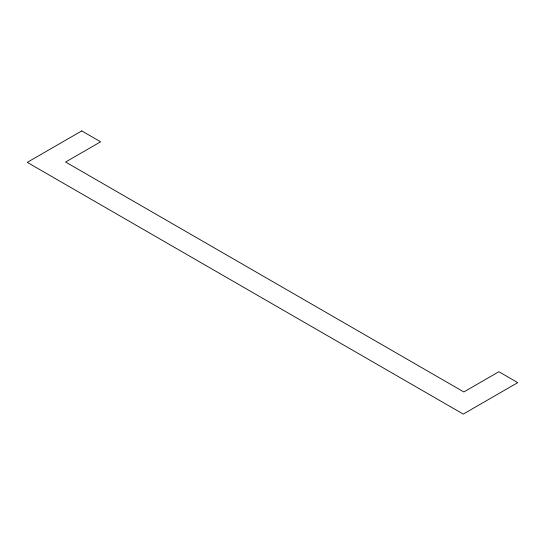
<?xml version="1.0" encoding="UTF-8"?>
<svg xmlns="http://www.w3.org/2000/svg" width="545" height="545" viewBox="0 0 545 545"><rect width="100%" height="100%" fill="white"/><g stroke="black" fill="none" stroke-linecap="round" stroke-linejoin="round"><path stroke-width="0.82" d="M81.75 130.909L27.25 162.369L463.25 414.091L517.75 382.631L498.873 371.731L463.843 391.957L65.591 162.029L100.627 141.802L81.75 130.909"/></g></svg>
